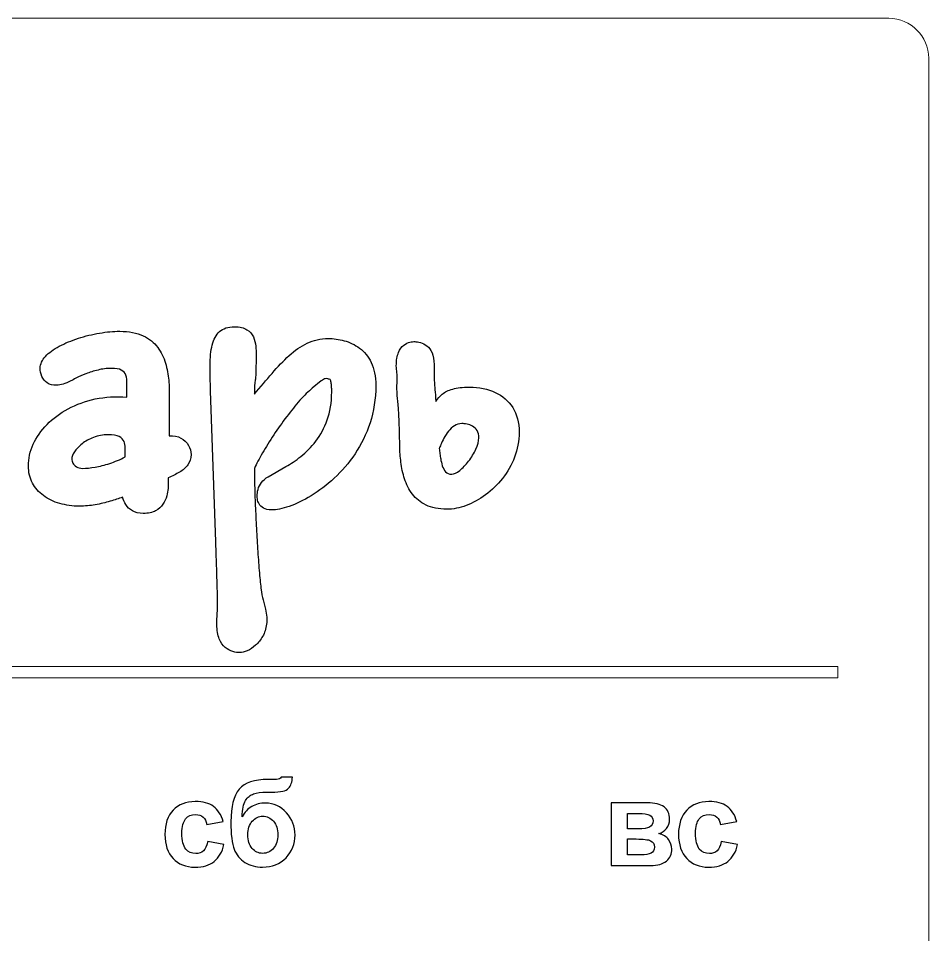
# Model space of a CAD drawing. Header units: millimetres. Extents: x -676 to 660, y -238 to 366.
# Drawn here: x -155.2 to -91.4, y 301.5 to 365.7 of the extents above; entities that cross this region are included whole.
import ezdxf

# ---------------------------------------------------------------- set-up
doc = ezdxf.new("R2010")
doc.units = ezdxf.units.MM
doc.header["$MEASUREMENT"] = 0
doc.layers.add('layer 1', color=7, linetype='Continuous')

msp = doc.modelspace()

# ---------------------------------------------------------------- linework, layer by layer
at = {"layer": 'layer 1', "color": 254, "lineweight": 20}
msp.add_open_spline([(-314.0978, 365.6892), (-314.0978, 365.6892), (-94.2157, 365.6892), (-94.2157, 365.6892), (-94.2157, 365.6892), (-92.6821, 365.6892), (-91.4274, 364.4345), (-91.4274, 362.9009), (-91.4274, 362.9009), (-91.4274, 362.9009), (-91.4274, 133.0603), (-91.4274, 133.0603), (-91.4274, 133.0603), (-91.4274, 131.5267), (-92.6821, 130.272), (-94.2157, 130.272), (-94.2157, 130.272), (-94.2157, 130.272), (-324.0563, 130.272), (-324.0563, 130.272), (-324.0563, 130.272), (-325.5899, 130.272), (-326.8446, 131.5267), (-326.8446, 133.0603), (-326.8446, 133.0603), (-326.8446, 133.0603), (-326.8446, 352.9424), (-326.8446, 352.9424), (-326.8446, 352.9424), (-326.8446, 359.9532), (-321.1086, 365.6892), (-314.0978, 365.6892)], degree=3, knots=[0, 0, 0, 0, 0.1111111, 0.1111111, 0.1111111, 0.1111111, 0.2222222, 0.2222222, 0.2222222, 0.2222222, 0.3333333, 0.3333333, 0.3333333, 0.3333333, 0.4444444, 0.4444444, 0.4444444, 0.4444444, 0.5555556, 0.5555556, 0.5555556, 0.5555556, 0.6666667, 0.6666667, 0.6666667, 0.6666667, 0.7777778, 0.7777778, 0.7777778, 0.7777778, 1, 1, 1, 1], dxfattribs=at)
at = {"layer": 'layer 1', "color": 250}
for points, knots in [([(-144.7114, 333.4979), (-144.4236, 333.6155), (-144.1601, 333.7452), (-143.9169, 333.8871), (-143.9169, 333.8871), (-143.6737, 334.0289), (-143.4791, 334.1992), (-143.3332, 334.3978), (-143.3332, 334.3978), (-143.1873, 334.5964), (-143.1103, 334.8396), (-143.1062, 335.1274), (-143.1062, 335.1274), (-143.1062, 335.3422), (-143.1711, 335.5571), (-143.2927, 335.7638), (-143.2927, 335.7638), (-143.4143, 335.9746), (-143.5926, 336.1448), (-143.8196, 336.2745), (-143.8196, 336.2745), (-144.0466, 336.4042), (-144.3222, 336.461), (-144.6384, 336.4407), (-144.6384, 336.4407), (-144.6384, 336.4407), (-144.6384, 339.2375), (-144.6384, 339.2375), (-144.6384, 339.2375), (-144.6344, 339.5659), (-144.6465, 339.9266), (-144.6789, 340.3238), (-144.6789, 340.3238), (-144.7114, 340.7211), (-144.7884, 341.1224), (-144.9019, 341.5236), (-144.9019, 341.5236), (-145.0194, 341.9249), (-145.2018, 342.2938), (-145.4531, 342.6302), (-145.4531, 342.6302), (-145.7045, 342.9666), (-146.0449, 343.2382), (-146.4746, 343.4449), (-146.4746, 343.4449), (-146.9083, 343.6517), (-147.4555, 343.7571), (-148.1162, 343.7611), (-148.1162, 343.7611), (-148.554, 343.7611), (-149.0242, 343.7165), (-149.5268, 343.6314), (-149.5268, 343.6314), (-150.0294, 343.5463), (-150.5239, 343.4247), (-151.0103, 343.2666), (-151.0103, 343.2666), (-151.5008, 343.1085), (-151.9467, 342.9261), (-152.3479, 342.7113), (-152.3479, 342.7113), (-152.7492, 342.4965), (-153.0735, 342.2614), (-153.3127, 342.0019), (-153.3127, 342.0019), (-153.5559, 341.7425), (-153.6775, 341.471), (-153.6856, 341.1832), (-153.6856, 341.1832), (-153.6856, 340.9845), (-153.645, 340.79), (-153.568, 340.5995), (-153.568, 340.5995), (-153.4869, 340.413), (-153.3613, 340.259), (-153.1911, 340.1414), (-153.1911, 340.1414), (-153.0208, 340.0198), (-152.7979, 339.9671), (-152.5263, 339.9753), (-152.5263, 339.9753), (-152.2547, 339.9834), (-151.9264, 340.0887), (-151.5454, 340.2833), (-151.5454, 340.2833), (-151.4643, 340.3279), (-151.3305, 340.3968), (-151.1441, 340.49), (-151.1441, 340.49), (-150.9617, 340.5833), (-150.7388, 340.6846), (-150.4793, 340.7859), (-150.4793, 340.7859), (-150.2199, 340.8873), (-149.9362, 340.9724), (-149.6322, 341.0453), (-149.6322, 341.0453), (-149.3282, 341.1183), (-149.0201, 341.1548), (-148.6999, 341.1588), (-148.6999, 341.1588), (-148.3959, 341.1588), (-148.1649, 341.1224), (-148.0068, 341.0413), (-148.0068, 341.0413), (-147.8487, 340.9643), (-147.7392, 340.8467), (-147.6825, 340.6846), (-147.6825, 340.6846), (-147.6298, 340.5225), (-147.6014, 340.3157), (-147.6055, 340.0644), (-147.6055, 340.0644), (-147.6055, 340.0644), (-147.6055, 339.1403), (-147.6055, 339.1403), (-147.6055, 339.1403), (-148.3918, 339.2051), (-149.1336, 339.1646), (-149.8267, 339.0146), (-149.8267, 339.0146), (-150.5239, 338.8687), (-151.1563, 338.6376), (-151.7278, 338.3296), (-151.7278, 338.3296), (-152.2993, 338.0175), (-152.7938, 337.6486), (-153.2073, 337.223), (-153.2073, 337.223), (-153.6248, 336.7933), (-153.945, 336.3353), (-154.172, 335.8408), (-154.172, 335.8408), (-154.3949, 335.3422), (-154.5084, 334.8396), (-154.5125, 334.3248), (-154.5125, 334.3248), (-154.5084, 333.8749), (-154.4152, 333.4736), (-154.2287, 333.125), (-154.2287, 333.125), (-154.0423, 332.7764), (-153.7828, 332.4805), (-153.4545, 332.2414), (-153.4545, 332.2414), (-153.1262, 331.9982), (-152.7452, 331.8158), (-152.3155, 331.6901), (-152.3155, 331.6901), (-151.8859, 331.5685), (-151.4278, 331.5037), (-150.9374, 331.5037), (-150.9374, 331.5037), (-150.5604, 331.5077), (-150.1915, 331.5402), (-149.8267, 331.601), (-149.8267, 331.601), (-149.4619, 331.6658), (-149.1133, 331.7469), (-148.7891, 331.8442), (-148.7891, 331.8442), (-148.4648, 331.9374), (-148.177, 332.0347), (-147.9217, 332.136), (-147.9217, 332.136), (-147.8771, 331.9617), (-147.796, 331.7874), (-147.6906, 331.6131), (-147.6906, 331.6131), (-147.5812, 331.4388), (-147.4271, 331.2929), (-147.2285, 331.1754), (-147.2285, 331.1754), (-147.034, 331.0578), (-146.7745, 330.997), (-146.4624, 330.993), (-146.4624, 330.993), (-146.1098, 330.997), (-145.822, 331.0619), (-145.5991, 331.1835), (-145.5991, 331.1835), (-145.3761, 331.3051), (-145.2018, 331.4591), (-145.0802, 331.6455), (-145.0802, 331.6455), (-144.9546, 331.828), (-144.8695, 332.0185), (-144.8168, 332.2171), (-144.8168, 332.2171), (-144.7641, 332.4116), (-144.7316, 332.59), (-144.7235, 332.744), (-144.7235, 332.744), (-144.7114, 332.898), (-144.7073, 333.0034), (-144.7114, 333.0602), (-144.7114, 333.0602), (-144.7114, 333.0602), (-144.7114, 333.4979), (-144.7114, 333.4979)], [0, 0, 0, 0, 0.0196078, 0.0196078, 0.0196078, 0.0196078, 0.0392157, 0.0392157, 0.0392157, 0.0392157, 0.0588235, 0.0588235, 0.0588235, 0.0588235, 0.0784314, 0.0784314, 0.0784314, 0.0784314, 0.0980392, 0.0980392, 0.0980392, 0.0980392, 0.1176471, 0.1176471, 0.1176471, 0.1176471, 0.1372549, 0.1372549, 0.1372549, 0.1372549, 0.1568627, 0.1568627, 0.1568627, 0.1568627, 0.1764706, 0.1764706, 0.1764706, 0.1764706, 0.1960784, 0.1960784, 0.1960784, 0.1960784, 0.2156863, 0.2156863, 0.2156863, 0.2156863, 0.2352941, 0.2352941, 0.2352941, 0.2352941, 0.254902, 0.254902, 0.254902, 0.254902, 0.2745098, 0.2745098, 0.2745098, 0.2745098, 0.2941176, 0.2941176, 0.2941176, 0.2941176, 0.3137255, 0.3137255, 0.3137255, 0.3137255, 0.3333333, 0.3333333, 0.3333333, 0.3333333, 0.3529412, 0.3529412, 0.3529412, 0.3529412, 0.372549, 0.372549, 0.372549, 0.372549, 0.3921569, 0.3921569, 0.3921569, 0.3921569, 0.4117647, 0.4117647, 0.4117647, 0.4117647, 0.4313725, 0.4313725, 0.4313725, 0.4313725, 0.4509804, 0.4509804, 0.4509804, 0.4509804, 0.4705882, 0.4705882, 0.4705882, 0.4705882, 0.4901961, 0.4901961, 0.4901961, 0.4901961, 0.5098039, 0.5098039, 0.5098039, 0.5098039, 0.5294118, 0.5294118, 0.5294118, 0.5294118, 0.5490196, 0.5490196, 0.5490196, 0.5490196, 0.5686275, 0.5686275, 0.5686275, 0.5686275, 0.5882353, 0.5882353, 0.5882353, 0.5882353, 0.6078431, 0.6078431, 0.6078431, 0.6078431, 0.627451, 0.627451, 0.627451, 0.627451, 0.6470588, 0.6470588, 0.6470588, 0.6470588, 0.6666667, 0.6666667, 0.6666667, 0.6666667, 0.6862745, 0.6862745, 0.6862745, 0.6862745, 0.7058824, 0.7058824, 0.7058824, 0.7058824, 0.7254902, 0.7254902, 0.7254902, 0.7254902, 0.745098, 0.745098, 0.745098, 0.745098, 0.7647059, 0.7647059, 0.7647059, 0.7647059, 0.7843137, 0.7843137, 0.7843137, 0.7843137, 0.8039216, 0.8039216, 0.8039216, 0.8039216, 0.8235294, 0.8235294, 0.8235294, 0.8235294, 0.8431373, 0.8431373, 0.8431373, 0.8431373, 0.8627451, 0.8627451, 0.8627451, 0.8627451, 0.8823529, 0.8823529, 0.8823529, 0.8823529, 0.9019608, 0.9019608, 0.9019608, 0.9019608, 0.9215686, 0.9215686, 0.9215686, 0.9215686, 0.9411765, 0.9411765, 0.9411765, 0.9411765, 0.9607843, 0.9607843, 0.9607843, 0.9607843, 1, 1, 1, 1]), ([(-141.3795, 328.9987), (-141.3552, 328.2448), (-141.3349, 327.6246), (-141.3187, 327.1341), (-141.3187, 327.1341), (-141.3025, 326.6437), (-141.2903, 326.2505), (-141.2822, 325.9546), (-141.2822, 325.9546), (-141.2741, 325.6546), (-141.266, 325.4155), (-141.262, 325.2372), (-141.262, 325.2372), (-141.2579, 325.0588), (-141.2579, 324.9007), (-141.2579, 324.767), (-141.2579, 324.767), (-141.2579, 324.5116), (-141.266, 324.2522), (-141.2822, 323.9887), (-141.2822, 323.9887), (-141.2944, 323.7252), (-141.3025, 323.4658), (-141.3066, 323.2105), (-141.3066, 323.2105), (-141.3025, 322.8011), (-141.2458, 322.4646), (-141.1363, 322.2052), (-141.1363, 322.2052), (-141.0228, 321.9458), (-140.885, 321.7472), (-140.7148, 321.6053), (-140.7148, 321.6053), (-140.5445, 321.4635), (-140.3702, 321.3702), (-140.1878, 321.3175), (-140.1878, 321.3175), (-140.0095, 321.2648), (-139.8433, 321.2365), (-139.7014, 321.2405), (-139.7014, 321.2405), (-139.5474, 321.2405), (-139.3731, 321.2851), (-139.1745, 321.3702), (-139.1745, 321.3702), (-138.9799, 321.4594), (-138.7854, 321.5891), (-138.5948, 321.7553), (-138.5948, 321.7553), (-138.4043, 321.9255), (-138.2381, 322.1363), (-138.0963, 322.3795), (-138.0963, 322.3795), (-137.9585, 322.6268), (-137.8652, 322.9105), (-137.8206, 323.2267), (-137.8206, 323.2267), (-137.7761, 323.5428), (-137.8044, 323.8955), (-137.9017, 324.2806), (-137.9017, 324.2806), (-137.9017, 324.2806), (-138.072, 324.9372), (-138.072, 324.9372), (-138.072, 324.9372), (-138.1206, 325.1277), (-138.1692, 325.3993), (-138.2138, 325.756), (-138.2138, 325.756), (-138.2584, 326.1127), (-138.2989, 326.5261), (-138.3395, 327.0004), (-138.3395, 327.0004), (-138.38, 327.4746), (-138.4205, 327.9772), (-138.453, 328.5163), (-138.453, 328.5163), (-138.4895, 329.0554), (-138.5219, 329.5986), (-138.5462, 330.1458), (-138.5462, 330.1458), (-138.5746, 330.6971), (-138.5989, 331.224), (-138.6192, 331.7347), (-138.6192, 331.7347), (-138.6394, 332.2414), (-138.6556, 332.7035), (-138.6638, 333.121), (-138.6638, 333.121), (-138.6759, 333.5385), (-138.68, 333.883), (-138.68, 334.1546), (-138.68, 334.1546), (-138.53, 334.4708), (-138.3395, 334.8315), (-138.1044, 335.2328), (-138.1044, 335.2328), (-137.8733, 335.6381), (-137.6099, 336.0597), (-137.3221, 336.4974), (-137.3221, 336.4974), (-137.0302, 336.9352), (-136.7303, 337.3608), (-136.4141, 337.7824), (-136.4141, 337.7824), (-136.102, 338.1999), (-135.7899, 338.5809), (-135.4859, 338.9254), (-135.4859, 338.9254), (-135.1778, 339.274), (-134.8901, 339.5537), (-134.6185, 339.7726), (-134.6185, 339.7726), (-134.6185, 339.7726), (-133.9861, 340.2833), (-133.9861, 340.2833), (-133.9861, 340.2833), (-133.8808, 340.3684), (-133.7916, 340.4211), (-133.7186, 340.4333), (-133.7186, 340.4333), (-133.6416, 340.4495), (-133.5808, 340.4495), (-133.5322, 340.4333), (-133.5322, 340.4333), (-133.4876, 340.4171), (-133.4511, 340.409), (-133.4268, 340.4049), (-133.4268, 340.4049), (-133.3862, 340.4009), (-133.3538, 340.3644), (-133.3295, 340.2914), (-133.3295, 340.2914), (-133.3052, 340.2185), (-133.289, 340.1333), (-133.2768, 340.0279), (-133.2768, 340.0279), (-133.2687, 339.9226), (-133.2606, 339.8253), (-133.2606, 339.728), (-133.2606, 339.728), (-133.2565, 339.6307), (-133.2565, 339.5578), (-133.2565, 339.5051), (-133.2565, 339.5051), (-133.2646, 338.7633), (-133.37, 338.1107), (-133.5727, 337.5432), (-133.5727, 337.5432), (-133.7794, 336.9757), (-134.0429, 336.4812), (-134.3672, 336.0597), (-134.3672, 336.0597), (-134.6955, 335.6422), (-135.0441, 335.2855), (-135.4129, 334.9936), (-135.4129, 334.9936), (-135.7818, 334.7018), (-136.1304, 334.4627), (-136.4668, 334.2762), (-136.4668, 334.2762), (-136.4668, 334.2762), (-137.7072, 333.5709), (-137.7072, 333.5709), (-137.7072, 333.5709), (-137.9098, 333.4534), (-138.0639, 333.3196), (-138.1773, 333.1656), (-138.1773, 333.1656), (-138.2908, 333.0075), (-138.3719, 332.8454), (-138.4205, 332.6792), (-138.4205, 332.6792), (-138.4651, 332.513), (-138.4854, 332.3589), (-138.4854, 332.209), (-138.4854, 332.209), (-138.4895, 332.1684), (-138.4813, 332.0955), (-138.4651, 331.9941), (-138.4651, 331.9941), (-138.4489, 331.8928), (-138.4124, 331.7834), (-138.3476, 331.6699), (-138.3476, 331.6699), (-138.2868, 331.5523), (-138.1855, 331.451), (-138.0436, 331.3659), (-138.0436, 331.3659), (-137.9058, 331.2848), (-137.7112, 331.2402), (-137.4639, 331.2362), (-137.4639, 331.2362), (-137.1275, 331.2362), (-136.7222, 331.3213), (-136.2398, 331.4875), (-136.2398, 331.4875), (-135.7575, 331.6537), (-135.2427, 331.905), (-134.6955, 332.2333), (-134.6955, 332.2333), (-134.1483, 332.5657), (-133.6092, 332.9751), (-133.0782, 333.4696), (-133.0782, 333.4696), (-132.5431, 333.96), (-132.0608, 334.5275), (-131.623, 335.176), (-131.623, 335.176), (-131.1853, 335.8205), (-130.8326, 336.5461), (-130.5732, 337.3446), (-130.5732, 337.3446), (-130.3097, 338.1431), (-130.176, 339.0187), (-130.1679, 339.9671), (-130.1679, 339.9671), (-130.176, 340.6076), (-130.2814, 341.1426), (-130.4881, 341.5682), (-130.4881, 341.5682), (-130.6989, 341.9938), (-130.9704, 342.3303), (-131.3028, 342.5775), (-131.3028, 342.5775), (-131.6392, 342.8207), (-132, 342.995), (-132.3851, 343.1004), (-132.3851, 343.1004), (-132.7701, 343.2017), (-133.139, 343.2544), (-133.4997, 343.2504), (-133.4997, 343.2504), (-134.0388, 343.2463), (-134.5293, 343.1369), (-134.9752, 342.9221), (-134.9752, 342.9221), (-135.421, 342.7072), (-135.8466, 342.4194), (-136.2439, 342.0546), (-136.2439, 342.0546), (-136.6452, 341.6858), (-137.0424, 341.2723), (-137.4356, 340.8102), (-137.4356, 340.8102), (-137.8328, 340.3441), (-138.2463, 339.8618), (-138.68, 339.3591), (-138.68, 339.3591), (-138.68, 339.5821), (-138.6759, 339.7483), (-138.6719, 339.8577), (-138.6719, 339.8577), (-138.6638, 339.9671), (-138.6556, 340.0482), (-138.6475, 340.105), (-138.6475, 340.105), (-138.6394, 340.1617), (-138.6313, 340.2185), (-138.6192, 340.2793), (-138.6192, 340.2793), (-138.607, 340.3401), (-138.5989, 340.4333), (-138.5908, 340.5589), (-138.5908, 340.5589), (-138.5827, 340.6846), (-138.5746, 340.8711), (-138.5665, 341.1183), (-138.5665, 341.1183), (-138.5624, 341.3656), (-138.5584, 341.702), (-138.5584, 342.1317), (-138.5584, 342.1317), (-138.5543, 342.3059), (-138.5624, 342.5046), (-138.5827, 342.7234), (-138.5827, 342.7234), (-138.603, 342.9423), (-138.6556, 343.1531), (-138.7448, 343.3598), (-138.7448, 343.3598), (-138.838, 343.5666), (-138.988, 343.7368), (-139.1947, 343.8706), (-139.1947, 343.8706), (-139.4015, 344.0043), (-139.6933, 344.0732), (-140.0662, 344.0773), (-140.0662, 344.0773), (-140.5243, 344.0732), (-140.8769, 343.9597), (-141.1201, 343.7368), (-141.1201, 343.7368), (-141.3674, 343.5139), (-141.5376, 343.1977), (-141.6349, 342.7964), (-141.6349, 342.7964), (-141.7322, 342.3911), (-141.7808, 341.9128), (-141.7849, 341.3696), (-141.7849, 341.3696), (-141.7849, 340.8224), (-141.7727, 340.2266), (-141.7443, 339.578), (-141.7443, 339.578), (-141.7443, 339.578), (-141.3795, 328.9987), (-141.3795, 328.9987)], [0, 0, 0, 0, 0.0128205, 0.0128205, 0.0128205, 0.0128205, 0.025641, 0.025641, 0.025641, 0.025641, 0.0384615, 0.0384615, 0.0384615, 0.0384615, 0.0512821, 0.0512821, 0.0512821, 0.0512821, 0.0641026, 0.0641026, 0.0641026, 0.0641026, 0.0769231, 0.0769231, 0.0769231, 0.0769231, 0.0897436, 0.0897436, 0.0897436, 0.0897436, 0.1025641, 0.1025641, 0.1025641, 0.1025641, 0.1153846, 0.1153846, 0.1153846, 0.1153846, 0.1282051, 0.1282051, 0.1282051, 0.1282051, 0.1410256, 0.1410256, 0.1410256, 0.1410256, 0.1538462, 0.1538462, 0.1538462, 0.1538462, 0.1666667, 0.1666667, 0.1666667, 0.1666667, 0.1794872, 0.1794872, 0.1794872, 0.1794872, 0.1923077, 0.1923077, 0.1923077, 0.1923077, 0.2051282, 0.2051282, 0.2051282, 0.2051282, 0.2179487, 0.2179487, 0.2179487, 0.2179487, 0.2307692, 0.2307692, 0.2307692, 0.2307692, 0.2435897, 0.2435897, 0.2435897, 0.2435897, 0.2564103, 0.2564103, 0.2564103, 0.2564103, 0.2692308, 0.2692308, 0.2692308, 0.2692308, 0.2820513, 0.2820513, 0.2820513, 0.2820513, 0.2948718, 0.2948718, 0.2948718, 0.2948718, 0.3076923, 0.3076923, 0.3076923, 0.3076923, 0.3205128, 0.3205128, 0.3205128, 0.3205128, 0.3333333, 0.3333333, 0.3333333, 0.3333333, 0.3461538, 0.3461538, 0.3461538, 0.3461538, 0.3589744, 0.3589744, 0.3589744, 0.3589744, 0.3717949, 0.3717949, 0.3717949, 0.3717949, 0.3846154, 0.3846154, 0.3846154, 0.3846154, 0.3974359, 0.3974359, 0.3974359, 0.3974359, 0.4102564, 0.4102564, 0.4102564, 0.4102564, 0.4230769, 0.4230769, 0.4230769, 0.4230769, 0.4358974, 0.4358974, 0.4358974, 0.4358974, 0.4487179, 0.4487179, 0.4487179, 0.4487179, 0.4615385, 0.4615385, 0.4615385, 0.4615385, 0.474359, 0.474359, 0.474359, 0.474359, 0.4871795, 0.4871795, 0.4871795, 0.4871795, 0.5, 0.5, 0.5, 0.5, 0.5128205, 0.5128205, 0.5128205, 0.5128205, 0.525641, 0.525641, 0.525641, 0.525641, 0.5384615, 0.5384615, 0.5384615, 0.5384615, 0.5512821, 0.5512821, 0.5512821, 0.5512821, 0.5641026, 0.5641026, 0.5641026, 0.5641026, 0.5769231, 0.5769231, 0.5769231, 0.5769231, 0.5897436, 0.5897436, 0.5897436, 0.5897436, 0.6025641, 0.6025641, 0.6025641, 0.6025641, 0.6153846, 0.6153846, 0.6153846, 0.6153846, 0.6282051, 0.6282051, 0.6282051, 0.6282051, 0.6410256, 0.6410256, 0.6410256, 0.6410256, 0.6538462, 0.6538462, 0.6538462, 0.6538462, 0.6666667, 0.6666667, 0.6666667, 0.6666667, 0.6794872, 0.6794872, 0.6794872, 0.6794872, 0.6923077, 0.6923077, 0.6923077, 0.6923077, 0.7051282, 0.7051282, 0.7051282, 0.7051282, 0.7179487, 0.7179487, 0.7179487, 0.7179487, 0.7307692, 0.7307692, 0.7307692, 0.7307692, 0.7435897, 0.7435897, 0.7435897, 0.7435897, 0.7564103, 0.7564103, 0.7564103, 0.7564103, 0.7692308, 0.7692308, 0.7692308, 0.7692308, 0.7820513, 0.7820513, 0.7820513, 0.7820513, 0.7948718, 0.7948718, 0.7948718, 0.7948718, 0.8076923, 0.8076923, 0.8076923, 0.8076923, 0.8205128, 0.8205128, 0.8205128, 0.8205128, 0.8333333, 0.8333333, 0.8333333, 0.8333333, 0.8461538, 0.8461538, 0.8461538, 0.8461538, 0.8589744, 0.8589744, 0.8589744, 0.8589744, 0.8717949, 0.8717949, 0.8717949, 0.8717949, 0.8846154, 0.8846154, 0.8846154, 0.8846154, 0.8974359, 0.8974359, 0.8974359, 0.8974359, 0.9102564, 0.9102564, 0.9102564, 0.9102564, 0.9230769, 0.9230769, 0.9230769, 0.9230769, 0.9358974, 0.9358974, 0.9358974, 0.9358974, 0.9487179, 0.9487179, 0.9487179, 0.9487179, 0.9615385, 0.9615385, 0.9615385, 0.9615385, 0.974359, 0.974359, 0.974359, 0.974359, 1, 1, 1, 1]), ([(-126.0821, 341.4264), (-126.0861, 341.7628), (-126.1348, 342.0384), (-126.228, 342.2533), (-126.228, 342.2533), (-126.3253, 342.464), (-126.4469, 342.6262), (-126.5887, 342.7397), (-126.5887, 342.7397), (-126.7347, 342.8532), (-126.8846, 342.9302), (-127.0346, 342.9707), (-127.0346, 342.9707), (-127.1886, 343.0153), (-127.3264, 343.0356), (-127.444, 343.0315), (-127.444, 343.0315), (-127.5291, 343.0356), (-127.6386, 343.0234), (-127.7804, 342.991), (-127.7804, 342.991), (-127.9182, 342.9626), (-128.0601, 342.8896), (-128.206, 342.7842), (-128.206, 342.7842), (-128.352, 342.6748), (-128.4776, 342.5046), (-128.5749, 342.2735), (-128.5749, 342.2735), (-128.6762, 342.0425), (-128.7289, 341.7263), (-128.733, 341.3291), (-128.733, 341.3291), (-128.733, 341.244), (-128.7289, 341.1629), (-128.7168, 341.0899), (-128.7168, 341.0899), (-128.7087, 341.0129), (-128.6965, 340.94), (-128.6843, 340.867), (-128.6843, 340.867), (-128.6722, 340.6968), (-128.6722, 340.5265), (-128.6762, 340.3563), (-128.6762, 340.3563), (-128.6803, 340.186), (-128.6843, 340.0158), (-128.6843, 339.8455), (-128.6843, 339.8455), (-128.6843, 339.6226), (-128.6803, 339.4402), (-128.6681, 339.3024), (-128.6681, 339.3024), (-128.66, 339.1686), (-128.6438, 339.0349), (-128.6276, 338.9052), (-128.6276, 338.9052), (-128.6154, 338.7714), (-128.5992, 338.6052), (-128.583, 338.4025), (-128.583, 338.4025), (-128.5668, 338.1999), (-128.5506, 337.9161), (-128.5384, 337.5594), (-128.5384, 337.5594), (-128.5384, 337.5594), (-128.4898, 335.6868), (-128.4898, 335.6868), (-128.4898, 335.6868), (-128.4817, 335.3463), (-128.4573, 334.9774), (-128.4087, 334.5843), (-128.4087, 334.5843), (-128.3641, 334.1911), (-128.2749, 333.7979), (-128.1533, 333.4128), (-128.1533, 333.4128), (-128.0277, 333.0237), (-127.8453, 332.6711), (-127.6021, 332.3508), (-127.6021, 332.3508), (-127.3629, 332.0306), (-127.0468, 331.7753), (-126.6495, 331.5807), (-126.6495, 331.5807), (-126.2564, 331.3902), (-125.7659, 331.2889), (-125.1822, 331.2848), (-125.1822, 331.2848), (-124.7485, 331.2889), (-124.2986, 331.374), (-123.8324, 331.5483), (-123.8324, 331.5483), (-123.3703, 331.7226), (-122.9164, 331.9739), (-122.4786, 332.2941), (-122.4786, 332.2941), (-122.0368, 332.6184), (-121.6395, 333.0034), (-121.2869, 333.4493), (-121.2869, 333.4493), (-120.9343, 333.8952), (-120.6546, 334.3897), (-120.4438, 334.9369), (-120.4438, 334.9369), (-120.2371, 335.4801), (-120.1276, 336.0637), (-120.1236, 336.6839), (-120.1236, 336.6839), (-120.1276, 337.3649), (-120.2817, 337.9405), (-120.5776, 338.4106), (-120.5776, 338.4106), (-120.8735, 338.8808), (-121.2829, 339.2375), (-121.8017, 339.4807), (-121.8017, 339.4807), (-122.3246, 339.7239), (-122.9245, 339.8455), (-123.6014, 339.8455), (-123.6014, 339.8455), (-124.0837, 339.8455), (-124.4769, 339.7969), (-124.7809, 339.7118), (-124.7809, 339.7118), (-125.0849, 339.6226), (-125.3281, 339.5051), (-125.5105, 339.3551), (-125.5105, 339.3551), (-125.6929, 339.2051), (-125.8429, 339.0349), (-125.9605, 338.8484), (-125.9605, 338.8484), (-125.9848, 339.1848), (-126.005, 339.4564), (-126.0253, 339.6631), (-126.0253, 339.6631), (-126.0415, 339.8699), (-126.0577, 340.0442), (-126.0658, 340.182), (-126.0658, 340.182), (-126.078, 340.3198), (-126.0821, 340.4495), (-126.0821, 340.5752), (-126.0821, 340.5752), (-126.0821, 340.5752), (-126.0821, 341.4264), (-126.0821, 341.4264)], [0, 0, 0, 0, 0.0263158, 0.0263158, 0.0263158, 0.0263158, 0.0526316, 0.0526316, 0.0526316, 0.0526316, 0.0789474, 0.0789474, 0.0789474, 0.0789474, 0.1052632, 0.1052632, 0.1052632, 0.1052632, 0.1315789, 0.1315789, 0.1315789, 0.1315789, 0.1578947, 0.1578947, 0.1578947, 0.1578947, 0.1842105, 0.1842105, 0.1842105, 0.1842105, 0.2105263, 0.2105263, 0.2105263, 0.2105263, 0.2368421, 0.2368421, 0.2368421, 0.2368421, 0.2631579, 0.2631579, 0.2631579, 0.2631579, 0.2894737, 0.2894737, 0.2894737, 0.2894737, 0.3157895, 0.3157895, 0.3157895, 0.3157895, 0.3421053, 0.3421053, 0.3421053, 0.3421053, 0.3684211, 0.3684211, 0.3684211, 0.3684211, 0.3947368, 0.3947368, 0.3947368, 0.3947368, 0.4210526, 0.4210526, 0.4210526, 0.4210526, 0.4473684, 0.4473684, 0.4473684, 0.4473684, 0.4736842, 0.4736842, 0.4736842, 0.4736842, 0.5, 0.5, 0.5, 0.5, 0.5263158, 0.5263158, 0.5263158, 0.5263158, 0.5526316, 0.5526316, 0.5526316, 0.5526316, 0.5789474, 0.5789474, 0.5789474, 0.5789474, 0.6052632, 0.6052632, 0.6052632, 0.6052632, 0.6315789, 0.6315789, 0.6315789, 0.6315789, 0.6578947, 0.6578947, 0.6578947, 0.6578947, 0.6842105, 0.6842105, 0.6842105, 0.6842105, 0.7105263, 0.7105263, 0.7105263, 0.7105263, 0.7368421, 0.7368421, 0.7368421, 0.7368421, 0.7631579, 0.7631579, 0.7631579, 0.7631579, 0.7894737, 0.7894737, 0.7894737, 0.7894737, 0.8157895, 0.8157895, 0.8157895, 0.8157895, 0.8421053, 0.8421053, 0.8421053, 0.8421053, 0.8684211, 0.8684211, 0.8684211, 0.8684211, 0.8947368, 0.8947368, 0.8947368, 0.8947368, 0.9210526, 0.9210526, 0.9210526, 0.9210526, 0.9473684, 0.9473684, 0.9473684, 0.9473684, 1, 1, 1, 1]), ([(-125.62, 334.8112), (-125.6443, 334.9328), (-125.6646, 335.0544), (-125.6767, 335.176), (-125.6767, 335.176), (-125.6929, 335.2976), (-125.7051, 335.4192), (-125.7173, 335.5409), (-125.7173, 335.5409), (-125.697, 335.5976), (-125.6605, 335.6949), (-125.6078, 335.8246), (-125.6078, 335.8246), (-125.5511, 335.9583), (-125.4822, 336.1083), (-125.393, 336.2745), (-125.393, 336.2745), (-125.3038, 336.4366), (-125.1984, 336.5988), (-125.0728, 336.7528), (-125.0728, 336.7528), (-124.9512, 336.9068), (-124.8133, 337.0365), (-124.6553, 337.1338), (-124.6553, 337.1338), (-124.5012, 337.2352), (-124.3269, 337.2879), (-124.1364, 337.2919), (-124.1364, 337.2919), (-124.031, 337.2919), (-123.9094, 337.2798), (-123.7757, 337.2514), (-123.7757, 337.2514), (-123.6419, 337.223), (-123.5122, 337.1744), (-123.3866, 337.1055), (-123.3866, 337.1055), (-123.2609, 337.0325), (-123.1555, 336.9312), (-123.0744, 336.8015), (-123.0744, 336.8015), (-122.9893, 336.6677), (-122.9488, 336.5015), (-122.9447, 336.2948), (-122.9447, 336.2948), (-122.9488, 336.0516), (-123.0218, 335.7841), (-123.1555, 335.4963), (-123.1555, 335.4963), (-123.2893, 335.2044), (-123.4595, 334.9288), (-123.6662, 334.6613), (-123.6662, 334.6613), (-123.8689, 334.3978), (-124.0756, 334.1789), (-124.2905, 334.0087), (-124.2905, 334.0087), (-124.5012, 333.8344), (-124.6836, 333.7452), (-124.8417, 333.7411), (-124.8417, 333.7411), (-125.0241, 333.7452), (-125.17, 333.806), (-125.2754, 333.9195), (-125.2754, 333.9195), (-125.3808, 334.037), (-125.4578, 334.1749), (-125.5105, 334.341), (-125.5105, 334.341), (-125.5592, 334.5032), (-125.5997, 334.6613), (-125.62, 334.8112)], [0, 0, 0, 0, 0.0526316, 0.0526316, 0.0526316, 0.0526316, 0.1052632, 0.1052632, 0.1052632, 0.1052632, 0.1578947, 0.1578947, 0.1578947, 0.1578947, 0.2105263, 0.2105263, 0.2105263, 0.2105263, 0.2631579, 0.2631579, 0.2631579, 0.2631579, 0.3157895, 0.3157895, 0.3157895, 0.3157895, 0.3684211, 0.3684211, 0.3684211, 0.3684211, 0.4210526, 0.4210526, 0.4210526, 0.4210526, 0.4736842, 0.4736842, 0.4736842, 0.4736842, 0.5263158, 0.5263158, 0.5263158, 0.5263158, 0.5789474, 0.5789474, 0.5789474, 0.5789474, 0.6315789, 0.6315789, 0.6315789, 0.6315789, 0.6842105, 0.6842105, 0.6842105, 0.6842105, 0.7368421, 0.7368421, 0.7368421, 0.7368421, 0.7894737, 0.7894737, 0.7894737, 0.7894737, 0.8421053, 0.8421053, 0.8421053, 0.8421053, 0.8947368, 0.8947368, 0.8947368, 0.8947368, 1, 1, 1, 1]), ([(-147.7271, 334.9572), (-148.0878, 334.7707), (-148.4486, 334.6207), (-148.8093, 334.4991), (-148.8093, 334.4991), (-149.1701, 334.3816), (-149.5146, 334.2965), (-149.8389, 334.2397), (-149.8389, 334.2397), (-150.1632, 334.183), (-150.4469, 334.1546), (-150.6942, 334.1546), (-150.6942, 334.1546), (-150.8806, 334.1586), (-151.0306, 334.1951), (-151.1441, 334.264), (-151.1441, 334.264), (-151.2576, 334.337), (-151.3427, 334.4221), (-151.3954, 334.5235), (-151.3954, 334.5235), (-151.4481, 334.6207), (-151.4724, 334.718), (-151.4724, 334.8112), (-151.4724, 334.8112), (-151.4724, 334.9572), (-151.4076, 335.1234), (-151.2819, 335.3139), (-151.2819, 335.3139), (-151.1563, 335.5044), (-150.982, 335.6908), (-150.7509, 335.8732), (-150.7509, 335.8732), (-150.5239, 336.0556), (-150.2523, 336.2056), (-149.9443, 336.3272), (-149.9443, 336.3272), (-149.6322, 336.4448), (-149.2917, 336.5096), (-148.9188, 336.5137), (-148.9188, 336.5137), (-148.5824, 336.5096), (-148.331, 336.465), (-148.1567, 336.3799), (-148.1567, 336.3799), (-147.9865, 336.2907), (-147.873, 336.1772), (-147.8122, 336.0394), (-147.8122, 336.0394), (-147.7514, 335.9016), (-147.723, 335.7516), (-147.723, 335.5895), (-147.723, 335.5895), (-147.719, 335.4314), (-147.723, 335.2774), (-147.7271, 335.1274), (-147.7271, 335.1274), (-147.7271, 335.1274), (-147.7271, 334.9572), (-147.7271, 334.9572)], [0, 0, 0, 0, 0.0625, 0.0625, 0.0625, 0.0625, 0.125, 0.125, 0.125, 0.125, 0.1875, 0.1875, 0.1875, 0.1875, 0.25, 0.25, 0.25, 0.25, 0.3125, 0.3125, 0.3125, 0.3125, 0.375, 0.375, 0.375, 0.375, 0.4375, 0.4375, 0.4375, 0.4375, 0.5, 0.5, 0.5, 0.5, 0.5625, 0.5625, 0.5625, 0.5625, 0.625, 0.625, 0.625, 0.625, 0.6875, 0.6875, 0.6875, 0.6875, 0.75, 0.75, 0.75, 0.75, 0.8125, 0.8125, 0.8125, 0.8125, 0.875, 0.875, 0.875, 0.875, 1, 1, 1, 1]), ([(-136.7934, 312.5251), (-136.7934, 312.5251), (-136.006, 312.5251), (-136.006, 312.5251), (-136.006, 312.5251), (-136.0314, 312.1765), (-136.1231, 311.9127), (-136.2811, 311.732), (-136.2811, 311.732), (-136.4392, 311.5528), (-136.8315, 311.4625), (-137.4552, 311.4625), (-137.4552, 311.4625), (-137.5286, 311.4625), (-137.6034, 311.4639), (-137.6782, 311.4668), (-137.6782, 311.4668), (-137.6782, 311.4668), (-137.8277, 311.4668), (-137.8277, 311.4668), (-137.8277, 311.4668), (-138.1974, 311.4668), (-138.498, 311.4258), (-138.7294, 311.344), (-138.7294, 311.344), (-138.9609, 311.2636), (-139.1514, 311.1055), (-139.2981, 310.8713), (-139.2981, 310.8713), (-139.4463, 310.6356), (-139.5225, 310.2574), (-139.5281, 309.7367), (-139.5281, 309.7367), (-139.3574, 310.0585), (-139.1358, 310.2983), (-138.8635, 310.4578), (-138.8635, 310.4578), (-138.5926, 310.6173), (-138.268, 310.6963), (-137.8941, 310.6963), (-137.8941, 310.6963), (-137.3169, 310.6963), (-136.8287, 310.4719), (-136.4279, 310.0218), (-136.4279, 310.0218), (-136.0286, 309.573), (-135.8282, 309.0523), (-135.8282, 308.4611), (-135.8282, 308.4611), (-135.8282, 307.8444), (-136.0384, 307.3152), (-136.4589, 306.8722), (-136.4589, 306.8722), (-136.8809, 306.4305), (-137.4298, 306.2089), (-138.1085, 306.2089), (-138.1085, 306.2089), (-138.5756, 306.2089), (-138.9848, 306.3204), (-139.339, 306.5448), (-139.339, 306.5448), (-139.6918, 306.7677), (-139.9444, 307.0739), (-140.0968, 307.462), (-140.0968, 307.462), (-140.2478, 307.8501), (-140.324, 308.4921), (-140.324, 309.3896), (-140.324, 309.3896), (-140.324, 310.4451), (-140.1293, 311.2029), (-139.7412, 311.6643), (-139.7412, 311.6643), (-139.3532, 312.1257), (-138.6758, 312.3558), (-137.7092, 312.3558), (-137.7092, 312.3558), (-137.7092, 312.3558), (-137.1208, 312.3558), (-137.1208, 312.3558), (-137.1208, 312.3558), (-136.9571, 312.3558), (-136.8484, 312.4122), (-136.7934, 312.5251)], [0, 0, 0, 0, 0.0454545, 0.0454545, 0.0454545, 0.0454545, 0.0909091, 0.0909091, 0.0909091, 0.0909091, 0.1363636, 0.1363636, 0.1363636, 0.1363636, 0.1818182, 0.1818182, 0.1818182, 0.1818182, 0.2272727, 0.2272727, 0.2272727, 0.2272727, 0.2727273, 0.2727273, 0.2727273, 0.2727273, 0.3181818, 0.3181818, 0.3181818, 0.3181818, 0.3636364, 0.3636364, 0.3636364, 0.3636364, 0.4090909, 0.4090909, 0.4090909, 0.4090909, 0.4545455, 0.4545455, 0.4545455, 0.4545455, 0.5, 0.5, 0.5, 0.5, 0.5454545, 0.5454545, 0.5454545, 0.5454545, 0.5909091, 0.5909091, 0.5909091, 0.5909091, 0.6363636, 0.6363636, 0.6363636, 0.6363636, 0.6818182, 0.6818182, 0.6818182, 0.6818182, 0.7272727, 0.7272727, 0.7272727, 0.7272727, 0.7727273, 0.7727273, 0.7727273, 0.7727273, 0.8181818, 0.8181818, 0.8181818, 0.8181818, 0.8636364, 0.8636364, 0.8636364, 0.8636364, 0.9090909, 0.9090909, 0.9090909, 0.9090909, 1, 1, 1, 1]), ([(-140.8658, 309.4093), (-140.8658, 309.4093), (-142.0089, 309.2061), (-142.0089, 309.2061), (-142.0089, 309.2061), (-142.047, 309.4333), (-142.1344, 309.6041), (-142.2713, 309.7198), (-142.2713, 309.7198), (-142.4082, 309.8341), (-142.5846, 309.8919), (-142.8019, 309.8919), (-142.8019, 309.8919), (-143.0912, 309.8919), (-143.3226, 309.7918), (-143.4948, 309.5914), (-143.4948, 309.5914), (-143.6669, 309.391), (-143.753, 309.0566), (-143.753, 308.5867), (-143.753, 308.5867), (-143.753, 308.0646), (-143.6655, 307.6962), (-143.4905, 307.4803), (-143.4905, 307.4803), (-143.3155, 307.2644), (-143.0813, 307.1572), (-142.7878, 307.1572), (-142.7878, 307.1572), (-142.5677, 307.1572), (-142.387, 307.2207), (-142.2473, 307.3463), (-142.2473, 307.3463), (-142.1062, 307.4719), (-142.0074, 307.6878), (-141.9496, 307.9954), (-141.9496, 307.9954), (-141.9496, 307.9954), (-140.8066, 307.8007), (-140.8066, 307.8007), (-140.8066, 307.8007), (-140.9251, 307.2757), (-141.1523, 306.8792), (-141.4882, 306.6111), (-141.4882, 306.6111), (-141.824, 306.343), (-142.2741, 306.2089), (-142.84, 306.2089), (-142.84, 306.2089), (-143.4806, 306.2089), (-143.9929, 306.4121), (-144.3739, 306.8171), (-144.3739, 306.8171), (-144.7563, 307.2235), (-144.9468, 307.7852), (-144.9468, 308.5034), (-144.9468, 308.5034), (-144.9468, 309.2301), (-144.7549, 309.7946), (-144.3725, 310.1996), (-144.3725, 310.1996), (-143.9901, 310.6046), (-143.4722, 310.8064), (-142.8188, 310.8064), (-142.8188, 310.8064), (-142.2854, 310.8064), (-141.8607, 310.6906), (-141.5446, 310.4606), (-141.5446, 310.4606), (-141.2299, 310.2306), (-141.0041, 309.8807), (-140.8658, 309.4093)], [0, 0, 0, 0, 0.0526316, 0.0526316, 0.0526316, 0.0526316, 0.1052632, 0.1052632, 0.1052632, 0.1052632, 0.1578947, 0.1578947, 0.1578947, 0.1578947, 0.2105263, 0.2105263, 0.2105263, 0.2105263, 0.2631579, 0.2631579, 0.2631579, 0.2631579, 0.3157895, 0.3157895, 0.3157895, 0.3157895, 0.3684211, 0.3684211, 0.3684211, 0.3684211, 0.4210526, 0.4210526, 0.4210526, 0.4210526, 0.4736842, 0.4736842, 0.4736842, 0.4736842, 0.5263158, 0.5263158, 0.5263158, 0.5263158, 0.5789474, 0.5789474, 0.5789474, 0.5789474, 0.6315789, 0.6315789, 0.6315789, 0.6315789, 0.6842105, 0.6842105, 0.6842105, 0.6842105, 0.7368421, 0.7368421, 0.7368421, 0.7368421, 0.7894737, 0.7894737, 0.7894737, 0.7894737, 0.8421053, 0.8421053, 0.8421053, 0.8421053, 0.8947368, 0.8947368, 0.8947368, 0.8947368, 1, 1, 1, 1]), ([(-104.8742, 309.4093), (-104.8742, 309.4093), (-106.0173, 309.2061), (-106.0173, 309.2061), (-106.0173, 309.2061), (-106.0554, 309.4333), (-106.1428, 309.6041), (-106.2797, 309.7198), (-106.2797, 309.7198), (-106.4166, 309.8341), (-106.593, 309.8919), (-106.8103, 309.8919), (-106.8103, 309.8919), (-107.0996, 309.8919), (-107.331, 309.7918), (-107.5032, 309.5914), (-107.5032, 309.5914), (-107.6753, 309.391), (-107.7614, 309.0566), (-107.7614, 308.5867), (-107.7614, 308.5867), (-107.7614, 308.0646), (-107.6739, 307.6962), (-107.4989, 307.4803), (-107.4989, 307.4803), (-107.3239, 307.2644), (-107.0897, 307.1572), (-106.7962, 307.1572), (-106.7962, 307.1572), (-106.5761, 307.1572), (-106.3954, 307.2207), (-106.2557, 307.3463), (-106.2557, 307.3463), (-106.1146, 307.4719), (-106.0158, 307.6878), (-105.958, 307.9954), (-105.958, 307.9954), (-105.958, 307.9954), (-104.815, 307.8007), (-104.815, 307.8007), (-104.815, 307.8007), (-104.9335, 307.2757), (-105.1607, 306.8792), (-105.4966, 306.6111), (-105.4966, 306.6111), (-105.8324, 306.343), (-106.2825, 306.2089), (-106.8484, 306.2089), (-106.8484, 306.2089), (-107.489, 306.2089), (-108.0013, 306.4121), (-108.3823, 306.8171), (-108.3823, 306.8171), (-108.7647, 307.2235), (-108.9552, 307.7852), (-108.9552, 308.5034), (-108.9552, 308.5034), (-108.9552, 309.2301), (-108.7633, 309.7946), (-108.3809, 310.1996), (-108.3809, 310.1996), (-107.9985, 310.6046), (-107.4806, 310.8064), (-106.8272, 310.8064), (-106.8272, 310.8064), (-106.2938, 310.8064), (-105.8691, 310.6906), (-105.553, 310.4606), (-105.553, 310.4606), (-105.2383, 310.2306), (-105.0125, 309.8807), (-104.8742, 309.4093)], [0, 0, 0, 0, 0.0526316, 0.0526316, 0.0526316, 0.0526316, 0.1052632, 0.1052632, 0.1052632, 0.1052632, 0.1578947, 0.1578947, 0.1578947, 0.1578947, 0.2105263, 0.2105263, 0.2105263, 0.2105263, 0.2631579, 0.2631579, 0.2631579, 0.2631579, 0.3157895, 0.3157895, 0.3157895, 0.3157895, 0.3684211, 0.3684211, 0.3684211, 0.3684211, 0.4210526, 0.4210526, 0.4210526, 0.4210526, 0.4736842, 0.4736842, 0.4736842, 0.4736842, 0.5263158, 0.5263158, 0.5263158, 0.5263158, 0.5789474, 0.5789474, 0.5789474, 0.5789474, 0.6315789, 0.6315789, 0.6315789, 0.6315789, 0.6842105, 0.6842105, 0.6842105, 0.6842105, 0.7368421, 0.7368421, 0.7368421, 0.7368421, 0.7894737, 0.7894737, 0.7894737, 0.7894737, 0.8421053, 0.8421053, 0.8421053, 0.8421053, 0.8947368, 0.8947368, 0.8947368, 0.8947368, 1, 1, 1, 1]), ([(-113.6866, 310.7132), (-113.6866, 310.7132), (-111.141, 310.7132), (-111.141, 310.7132), (-111.141, 310.7132), (-110.6189, 310.7132), (-110.2294, 310.6187), (-109.9697, 310.4282), (-109.9697, 310.4282), (-109.7101, 310.2377), (-109.5803, 309.9498), (-109.5803, 309.566), (-109.5803, 309.566), (-109.5803, 309.3204), (-109.6508, 309.106), (-109.7934, 308.9239), (-109.7934, 308.9239), (-109.9345, 308.7419), (-110.1137, 308.6205), (-110.3282, 308.5599), (-110.3282, 308.5599), (-110.0262, 308.4851), (-109.8004, 308.3468), (-109.6508, 308.1422), (-109.6508, 308.1422), (-109.5027, 307.9376), (-109.4279, 307.7146), (-109.4279, 307.4719), (-109.4279, 307.4719), (-109.4279, 307.1304), (-109.5535, 306.8524), (-109.8046, 306.6393), (-109.8046, 306.6393), (-110.0558, 306.4262), (-110.427, 306.319), (-110.918, 306.319), (-110.918, 306.319), (-110.918, 306.319), (-113.6866, 306.319), (-113.6866, 306.319), (-113.6866, 306.319), (-113.6866, 306.319), (-113.6866, 310.7132), (-113.6866, 310.7132)], [0, 0, 0, 0, 0.0833333, 0.0833333, 0.0833333, 0.0833333, 0.1666667, 0.1666667, 0.1666667, 0.1666667, 0.25, 0.25, 0.25, 0.25, 0.3333333, 0.3333333, 0.3333333, 0.3333333, 0.4166667, 0.4166667, 0.4166667, 0.4166667, 0.5, 0.5, 0.5, 0.5, 0.5833333, 0.5833333, 0.5833333, 0.5833333, 0.6666667, 0.6666667, 0.6666667, 0.6666667, 0.75, 0.75, 0.75, 0.75, 0.8333333, 0.8333333, 0.8333333, 0.8333333, 1, 1, 1, 1]), ([(-139.1302, 308.4808), (-139.1302, 308.0787), (-139.03, 307.7598), (-138.831, 307.5255), (-138.831, 307.5255), (-138.6321, 307.2913), (-138.3894, 307.1741), (-138.1015, 307.1741), (-138.1015, 307.1741), (-137.791, 307.1741), (-137.5356, 307.2955), (-137.3367, 307.5382), (-137.3367, 307.5382), (-137.1377, 307.7809), (-137.0389, 308.0928), (-137.0389, 308.4766), (-137.0389, 308.4766), (-137.0389, 308.8675), (-137.1391, 309.1822), (-137.3409, 309.422), (-137.3409, 309.422), (-137.5427, 309.6619), (-137.7925, 309.7819), (-138.0888, 309.7819), (-138.0888, 309.7819), (-138.3767, 309.7819), (-138.6222, 309.6633), (-138.8254, 309.4277), (-138.8254, 309.4277), (-139.0286, 309.192), (-139.1302, 308.8759), (-139.1302, 308.4808)], [0, 0, 0, 0, 0.1111111, 0.1111111, 0.1111111, 0.1111111, 0.2222222, 0.2222222, 0.2222222, 0.2222222, 0.3333333, 0.3333333, 0.3333333, 0.3333333, 0.4444444, 0.4444444, 0.4444444, 0.4444444, 0.5555556, 0.5555556, 0.5555556, 0.5555556, 0.6666667, 0.6666667, 0.6666667, 0.6666667, 0.7777778, 0.7777778, 0.7777778, 0.7777778, 1, 1, 1, 1]), ([(-112.5267, 308.8844), (-112.5267, 308.8844), (-111.7732, 308.8844), (-111.7732, 308.8844), (-111.7732, 308.8844), (-111.4091, 308.8844), (-111.1466, 308.9296), (-110.9843, 309.0213), (-110.9843, 309.0213), (-110.8221, 309.113), (-110.7402, 309.2569), (-110.7402, 309.4531), (-110.7402, 309.4531), (-110.7402, 309.6394), (-110.8164, 309.7706), (-110.9674, 309.8496), (-110.9674, 309.8496), (-111.1184, 309.9286), (-111.3865, 309.9681), (-111.7732, 309.9681), (-111.7732, 309.9681), (-111.7732, 309.9681), (-112.5267, 309.9681), (-112.5267, 309.9681), (-112.5267, 309.9681), (-112.5267, 309.9681), (-112.5267, 308.8844), (-112.5267, 308.8844)], [0, 0, 0, 0, 0.125, 0.125, 0.125, 0.125, 0.25, 0.25, 0.25, 0.25, 0.375, 0.375, 0.375, 0.375, 0.5, 0.5, 0.5, 0.5, 0.625, 0.625, 0.625, 0.625, 0.75, 0.75, 0.75, 0.75, 1, 1, 1, 1]), ([(-112.5267, 307.0641), (-112.5267, 307.0641), (-111.6038, 307.0641), (-111.6038, 307.0641), (-111.6038, 307.0641), (-111.2708, 307.0641), (-111.0281, 307.1036), (-110.8757, 307.184), (-110.8757, 307.184), (-110.7233, 307.2644), (-110.6471, 307.407), (-110.6471, 307.6144), (-110.6471, 307.6144), (-110.6471, 307.8303), (-110.7346, 307.9785), (-110.9096, 308.0589), (-110.9096, 308.0589), (-111.0831, 308.1408), (-111.4232, 308.1817), (-111.9284, 308.1817), (-111.9284, 308.1817), (-111.9284, 308.1817), (-112.5267, 308.1817), (-112.5267, 308.1817), (-112.5267, 308.1817), (-112.5267, 308.1817), (-112.5267, 307.0641), (-112.5267, 307.0641)], [0, 0, 0, 0, 0.125, 0.125, 0.125, 0.125, 0.25, 0.25, 0.25, 0.25, 0.375, 0.375, 0.375, 0.375, 0.5, 0.5, 0.5, 0.5, 0.625, 0.625, 0.625, 0.625, 0.75, 0.75, 0.75, 0.75, 1, 1, 1, 1])]:
    msp.add_open_spline(points, degree=3, knots=knots, dxfattribs=at)
at = {"layer": 'layer 1', "color": 250, "lineweight": 20}
msp.add_open_spline([(-316.8862, 320.2787), (-316.8862, 320.2787), (-97.8009, 320.2787), (-97.8009, 320.2787), (-97.8009, 320.2787), (-97.8009, 320.2787), (-97.8009, 319.4821), (-97.8009, 319.4821), (-97.8009, 319.4821), (-97.8009, 319.4821), (-316.8862, 319.4821), (-316.8862, 319.4821), (-316.8862, 319.4821), (-316.8862, 319.4821), (-316.8862, 320.2787), (-316.8862, 320.2787)], degree=3, knots=[0, 0, 0, 0, 0.2, 0.2, 0.2, 0.2, 0.4, 0.4, 0.4, 0.4, 0.6, 0.6, 0.6, 0.6, 1, 1, 1, 1], dxfattribs=at)

doc.saveas('drawing.dxf')
